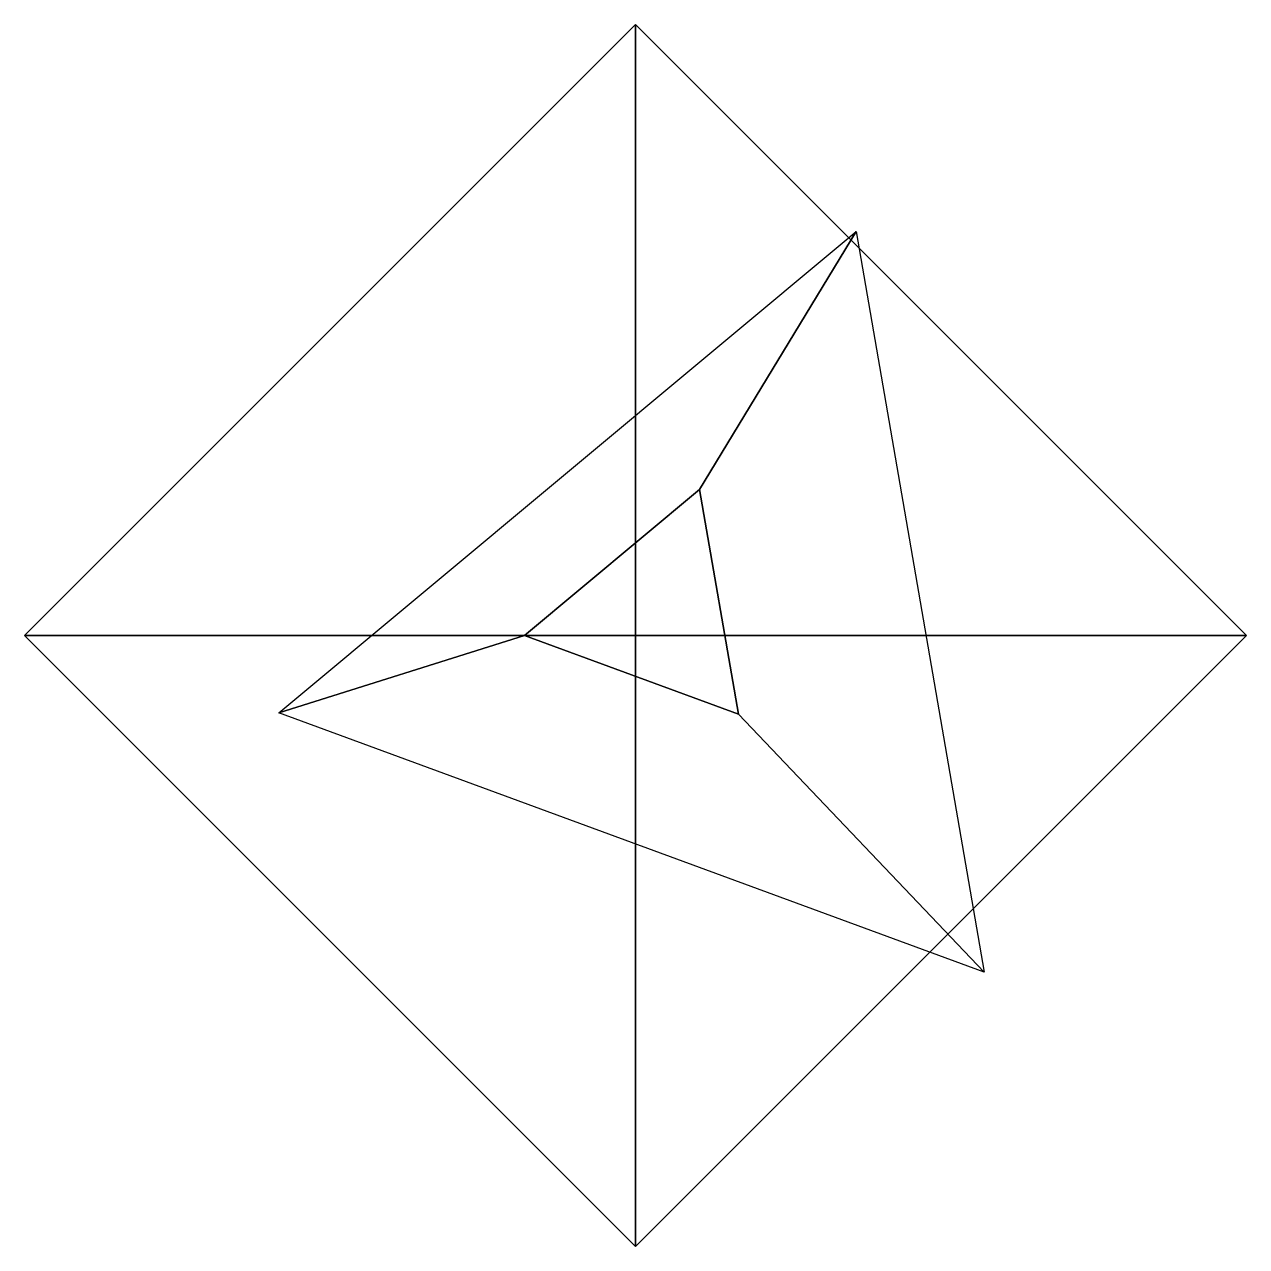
# Model space of a CAD drawing. Header units: metres. Extents: x -11.3 to 10.7, y -9.9 to 12.1.
import ezdxf

# ---------------------------------------------------------------- set-up
doc = ezdxf.new("R2010")
doc.units = ezdxf.units.M

msp = doc.modelspace()

# ---------------------------------------------------------------- linework, layer by layer
at = {"layer": 'Pied', "color": 1}
for points in [[(-6.696153, -0.330135), (3.696149, 8.330119), (0.879356, 3.687922, 22), (-2.274734, 1.059517, 22)], [(3.696149, 8.330119), (5.999998, -5.000005), (1.57858, -0.3578, 22), (0.879356, 3.687922, 22)], [(-2.274734, 1.059517, 22), (0.879356, 3.687922, 22), (0.879356, 3.687922, 71), (-2.274734, 1.059517, 71)], [(0.879356, 3.687922, 22), (1.57858, -0.3578, 22), (1.57858, -0.3578, 71), (0.879356, 3.687922, 71)], [(5.999998, -5.000005), (-6.696153, -0.330135), (-2.274734, 1.059517, 22), (1.57858, -0.3578, 22)], [(1.57858, -0.3578, 22), (-2.274734, 1.059517, 22), (-2.274734, 1.059517, 71), (1.57858, -0.3578, 71)]]:
    msp.add_3dface(points, dxfattribs=at)
at = {"layer": 'Tete', "color": 2}
for points in [[(-0.274734, 1.059517, 88.000008), (-0.274734, 1.059517, 88.000008), (-11.274737, 1.059517, 81), (-0.274734, 12.05952, 81)], [(-0.274734, 12.05952, 81), (-11.274737, 1.059517, 81), (-0.274734, 1.059517, 70)], [(-0.274734, 1.059517, 88.000008), (-0.274734, 1.059517, 88.000008), (-0.274734, 12.05952, 81), (10.725268, 1.059516, 81)], [(10.725268, 1.059516, 81), (-0.274734, 12.05952, 81), (-0.274734, 1.059517, 70)], [(-0.274734, 1.059517, 88.000008), (-0.274734, 1.059517, 88.000008), (-0.274736, -9.940486, 81), (-11.274737, 1.059517, 81)], [(-11.274737, 1.059517, 81), (-0.274736, -9.940486, 81), (-0.274734, 1.059517, 70)], [(-0.274734, 1.059517, 88.000008), (-0.274734, 1.059517, 88.000008), (10.725268, 1.059516, 81), (-0.274736, -9.940486, 81)], [(-0.274736, -9.940486, 81), (10.725268, 1.059516, 81), (-0.274734, 1.059517, 70)]]:
    msp.add_3dface(points, dxfattribs=at)

doc.saveas('drawing.dxf')
